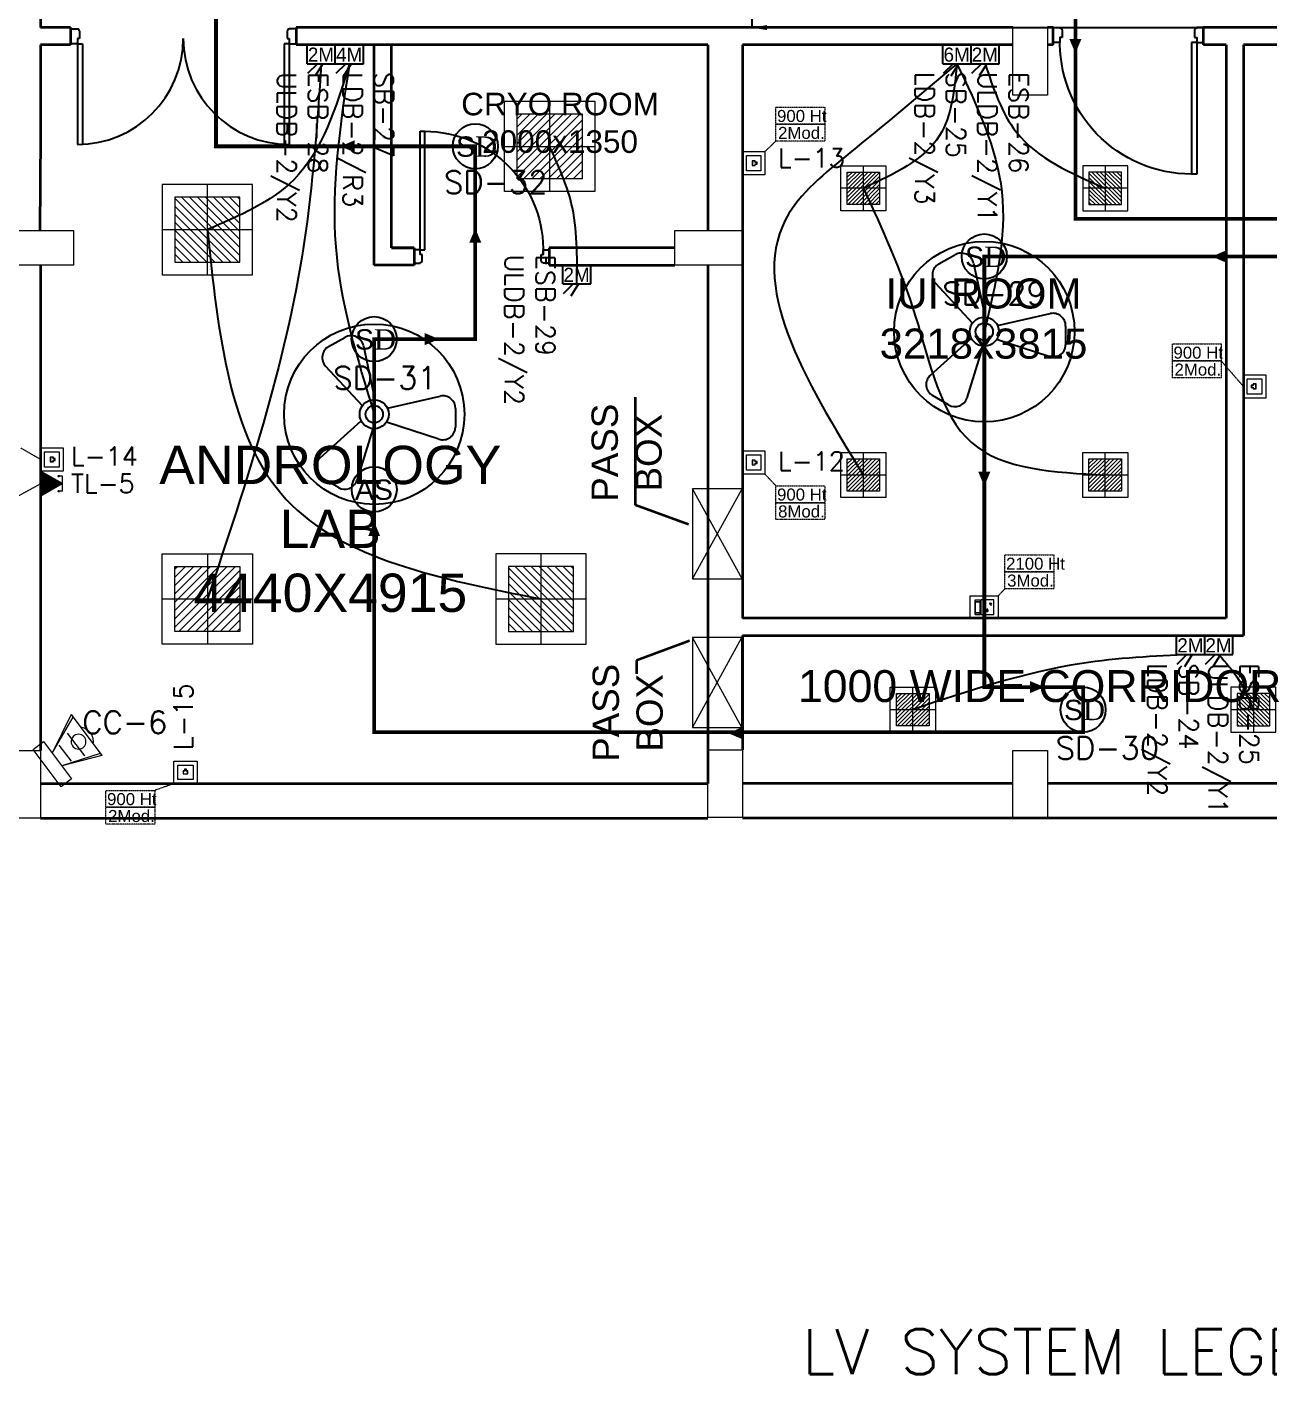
# Model space of a CAD drawing. Extents: x 2982526 to 3410143, y -1442121 to -1332990.
# Drawn here: x 2990087 to 2998351, y -1379068 to -1370105 of the extents above; entities that cross this region are included whole.
import ezdxf
from ezdxf.enums import TextEntityAlignment as Align

# ---------------------------------------------------------------- set-up
doc = ezdxf.new("R2010")
doc.units = 0
doc.header["$MEASUREMENT"] = 0
for name, pattern in [('1', [0, 0, 0]), ('CONTINIOUS', [0]), ('CONTINU', [0]), ('DASHED2', [0.375, 0.25, -0.125])]:
    doc.linetypes.add(name, pattern=pattern)
doc.layers.get('0').update_dxf_attribs({"color": 6, "linetype": '1'})
for name, color, linetype in [('24W RAW POWER', 1, 'Continuous'), ('24W UPS POWER LIGHT', 5, 'Continuous'), ('DOOR', 40, 'Continuous'), ('ELE 36W EMERGENCY LIGHT', 5, 'Continuous'), ('ELE 36W LED LIGHT', 6, 'Continuous'), ('ELE-1200MM CEILINGFAN', 6, 'Continuous'), ('ELE-2M RAW P.SB', 40, 'Continuous'), ('ELE-2M UPS P.SB', 3, 'Continuous'), ('ELE-3M RAW P.SB', 40, 'Continuous'), ('ELE-4M RAW P.SB', 7, 'Continuous'), ('ELE-6M RAW P.SB', 40, 'Continuous'), ('ELE-LIGHTING TEXT', 7, 'Continuous'), ('ELE-LIGHTING WIRRING', 7, 'Continuous'), ('FA-LOOPING', 200, 'Continuous'), ('TEXT', 5, '1')]:
    doc.layers.add(name, color=color, linetype=linetype)
doc.layers.add('CFT_LOOPING', color=7, linetype='1', lineweight=0, true_color=0xd6d600)
doc.layers.add('ELE-6A AC SOCKET', color=7, linetype='Continuous', lineweight=0, true_color=0x00ceb6)
for name, color, linetype, lineweight in [('Column', 162, 'Continuous', 13), ('ELE-24W EMERGENCY  LED LIGHT', 5, 'Continuous', 18), ('ELE-24W LED LIGHT', 1, 'Continuous', 18), ('ELE-36W EMERGENCY  LED LIGHT', 7, 'Continuous', 18), ('ELE-36W LED LIGHT', 210, 'Continuous', 18), ('ELE-CABLE TRAY', 31, 'Continuous', 0), ('ELE-TEL POINT', 4, 'Continuous', 0), ('ELE.LAN POINT', 3, 'Continuous', 0), ('FA-BELOW SMOKE DERECTOR', 1, 'Continuous', 25), ('FA-FIRE TEXT', 7, 'Continuous', 0), ('LV-LV TEXT', 7, 'Continuous', 5), ('LV.CC CEMARA', 66, 'Continuous', 0), ('WALL', 7, '1', 35), ('WIN', 151, 'Continuous', 9)]:
    doc.layers.add(name, color=color, linetype=linetype, lineweight=lineweight)
doc.layers.add('ELE-LIGHTING WIRING', color=7, linetype='Continuous', true_color=0x63d7b6)
doc.styles.add('ARIAL', font='arial.ttf')
doc.styles.add('PDF Times New Roman', font='times.ttf')
doc.styles.add('ROMANS', font='romans.shx')
doc.styles.add('T 1-25', font='segoeui.ttf', dxfattribs={"width": 0.8, "height": 50})
doc.dimstyles.new('D 1-25', dxfattribs={"dimtxt": 50, "dimasz": 12.5, "dimexe": 0, "dimexo": 10, "dimgap": 0, "dimtad": 0, "dimdec": 0, "dimzin": 0, "dimdsep": 46, "dimtxsty": 'T 1-25', "dimblk": 'ARCHTICK', "dimcen": 5, "dimclrd": 256, "dimclre": 256, "dimclrt": 256, "dimadec": 0, "dimazin": 0, "dimtfac": 50, "dimtdec": 0, "dimtmove": 1, "dimatfit": 2, "dimfxl": 1, "dimtolj": 1, "dimtzin": 0, "dimarcsym": 0})
doc.dimstyles.new('TEXT', dxfattribs={"dimscale": 0, "dimtxt": 500, "dimasz": 100, "dimexe": 75, "dimexo": 100, "dimgap": 50, "dimtad": 0, "dimdec": 0, "dimzin": 0, "dimdsep": 46, "dimtxsty": 'ARIAL', "dimblk": 'OBLIQUE', "dimcen": 0.09, "dimdle": 100, "dimclrd": 256, "dimclre": 256, "dimclrt": 6, "dimadec": 0, "dimazin": 0, "dimtfac": 1, "dimtdec": 0, "dimtofl": 0, "dimtmove": 2, "dimatfit": 3, "dimfxl": 1, "dimfrac": 2, "dimtolj": 1, "dimtzin": 0, "dimarcsym": 0})

# ---------------------------------------------------------------- blocks, each defined once
blk = doc.blocks.new('A$C19B8274B')
at = {"layer": 'DOOR'}
for p, q in [((-45, 925), (-80, 925)), ((-80, 50), (-80, 925)), ((-45, 50), (-45, 925)), ((-45, 50), (-80, 50)), ((-955, -50), (-955, -47.5)), ((-940, -35), (-942.5, -35)), ((-60, -35), (-57.5, -35)), ((-45, -50), (-45, -47.5))]:
    blk.add_line(p, q, dxfattribs=at)
for points in [[(-940, 15), (-955, 15), (-955, 50), (-1000, 50), (-1000, -50), (-955, -50)], [(-940, -35), (-940, 15)], [(-60, 15), (-45, 15), (-45, 50), (0, 50), (0, -50), (-45, -50)], [(-60, -35), (-60, 15)]]:
    blk.add_lwpolyline(points, dxfattribs=at)
at = {"layer": 'DOOR', "color": 145}
blk.add_arc((-80, 50), 875, 90, 182.29244, dxfattribs=at)
at = {"layer": 'DOOR'}
for centre, start, end in [((-955, -35), 270, 0), ((-45, -35), 180, 270)]:
    blk.add_arc(centre, 12.5, start, end, dxfattribs=at)
blk = doc.blocks.new('ddoor')
at = {"layer": 'DOOR', "lineweight": 25}
for p, q in [((50, 0), (-50, 0)), ((-50, 0), (-50, -45)), ((50, -45), (50, 0)), ((-50, -45), (-47.5, -45)), ((-35, -60), (-35, -57.5)), ((-35, -60), (15, -60)), ((15, -60), (15, -45)), ((15, -45), (50, -45)), ((50, -45), (720, -45)), ((50, -45), (50, -80)), ((50, -80), (720, -80)), ((50, -1420), (720, -1420)), ((50, -1455), (50, -1420)), ((-50, -1500), (-50, -1455)), ((-50, -1455), (-47.5, -1455)), ((50, -1500), (-50, -1500)), ((50, -1500), (-50, -1500)), ((-35, -1440), (-35, -1442.5)), ((-35, -1440), (15, -1440)), ((15, -1440), (15, -1455)), ((15, -1455), (50, -1455)), ((50, -1455), (720, -1455)), ((50, -1455), (50, -1500))]:
    blk.add_line(p, q, dxfattribs=at)
for centre, start, end in [((-35, -45), 180, 270), ((-35, -1455), 90, 180)]:
    blk.add_arc(centre, 12.5, start, end, dxfattribs=at)
at = {"layer": 'DOOR', "color": 146, "lineweight": 25, "true_color": 0x105689}
for centre, start, end in [((15, -45), 270, 0), ((15, -1455), 0, 90)]:
    blk.add_arc(centre, 705, start, end, dxfattribs=at)
blk = doc.blocks.new('_Oblique')
at = {"color": 0, "linetype": 'ByBlock', "lineweight": -2}
blk.add_line((-0.5, -0.5), (0.5, 0.5), dxfattribs=at)
blk = doc.blocks.new('ELE.EMERGENCY 40W LED LIGHT')
at = {"layer": 'ELE-36W EMERGENCY  LED LIGHT'}
h = blk.add_hatch(dxfattribs=at)
h.set_pattern_fill('ANSI31', color=5, scale=300, style=0)
h.paths.add_polyline_path([(-207.7, -207.7), (-207.7, 207.7), (207.7, 207.7), (207.7, -207.7)])
for p, q in [((0, 288), (0, -288)), ((-288, 0), (288, 0))]:
    blk.add_line(p, q, dxfattribs=at)
for points in [[(-288, -288), (-288, 288), (288, 288), (288, -288)], [(-207.7, -207.7), (-207.7, 207.7), (207.7, 207.7), (207.7, -207.7)]]:
    blk.add_lwpolyline(points, close=True, dxfattribs=at)
blk = doc.blocks.new('light300x600')
at = {"layer": 'ELE-36W LED LIGHT', "lineweight": 0}
for p, q in [((918214.7, -78407.4), (918214.7, -79007.4)), ((918814.7, -78407.4), (918214.7, -78407.4)), ((918514.7, -78407.4), (918514.7, -79007.4)), ((918814.7, -79007.4), (918814.7, -78407.4)), ((918298.3, -78491.3), (918298.6, -78491)), ((918298.3, -78544.3), (918351.6, -78491)), ((918298.3, -78597.3), (918404.7, -78491)), ((918298.3, -78650.4), (918457.7, -78491)), ((918298.3, -78703.4), (918510.7, -78491)), ((918298.3, -78756.4), (918563.8, -78491)), ((918298.3, -78809.5), (918616.8, -78491)), ((918298.3, -78862.5), (918669.8, -78491)), ((918298.3, -78915.5), (918722.9, -78491)), ((918298.3, -78491), (918298.3, -78923.7)), ((918731.1, -78491), (918298.3, -78491)), ((918731.1, -78923.7), (918731.1, -78491)), ((918343.2, -78923.7), (918731.1, -78535.8)), ((918396.2, -78923.7), (918731.1, -78588.8)), ((918449.2, -78923.7), (918731.1, -78641.9)), ((918214.7, -78707.4), (918814.7, -78707.4)), ((918502.3, -78923.7), (918731.1, -78694.9)), ((918555.3, -78923.7), (918731.1, -78747.9)), ((918608.3, -78923.7), (918731.1, -78801)), ((918661.3, -78923.7), (918731.1, -78854)), ((918298.3, -78923.7), (918731.1, -78923.7)), ((918714.4, -78923.7), (918731.1, -78907)), ((918214.7, -79007.4), (918814.7, -79007.4))]:
    blk.add_line(p, q, dxfattribs=at)
blk = doc.blocks.new('A$C07FB25EA')
at = {"layer": 'ELE-1200MM CEILINGFAN', "color": 3}
for p, q in [((6.53, 13.37), (9.47, 11.64)), ((0.26, 2.64), (3.17, 12.07)), ((9.84, 7.94), (2.36, 1.21)), ((-11.8, 4.55), (-2.22, 1.44)), ((-14.84, -1.03), (-14.81, 2.38)), ((-2.41, -1.1), (-12.04, -3.29)), ((2.16, -1.54), (8.87, -8.78)), ((1.96, -12.49), (-0.13, -2.65)), ((8.31, -12.34), (5.35, -14.02))]:
    blk.add_line(p, q, dxfattribs=at)
at = {"layer": 'ELE-1200MM CEILINGFAN', "color": 5, "ltscale": 10}
blk.add_circle((0, 0), 16.45, dxfattribs=at)
at = {"layer": 'ELE-1200MM CEILINGFAN', "color": 3}
for radius in [2.65, 1.58]:
    blk.add_circle((0, 0), radius, dxfattribs=at)
for centre, start, end in [((5.36, 11.38), 59.5281, 162.5229), ((8.3, 9.66), 311.9493, 59.5281), ((-12.51, 2.36), 71.9493, 179.5281), ((-12.54, -1.05), 179.5281, 282.5229), ((7.18, -10.34), 299.5281, 42.5229), ((4.21, -12.02), 191.9493, 299.5281)]:
    blk.add_arc(centre, 2.3, start, end, dxfattribs=at)
blk = doc.blocks.new('2M UPS SB')
at = {"layer": 'ELE-2M UPS P.SB', "color": 3}
for p, q in [((-134, 160), (-69, 265)), ((-88, 160), (-3, 245)), ((-240, 160), (-240, 0)), ((0, 160), (-240, 160)), ((0, 160), (0, 0))]:
    blk.add_line(p, q, dxfattribs=at)
blk.add_text('2M', height=120, rotation=180, dxfattribs=at).set_placement((-6, 143))
blk = doc.blocks.new('24w led light')
at = {"layer": 'ELE-24W LED LIGHT', "color": 1, "lineweight": 0}
for p, q in [((159, 159), (-160, 159)), ((-160, 159), (-160, -160)), ((114.5, 114.5), (-115.5, 114.5)), ((-115.5, 114.5), (-115.5, -115.5)), ((110.2, -115.5), (-115.5, 110.2)), ((114.5, -91.7), (-91.7, 114.5)), ((114.5, -63.5), (-63.5, 114.5)), ((114.5, -35.3), (-35.3, 114.5)), ((114.5, -7.1), (-7.1, 114.5)), ((-0.5, -160), (-0.5, 159)), ((114.5, 21.1), (21.1, 114.5)), ((114.5, 49.3), (49.3, 114.5)), ((114.5, 77.5), (77.5, 114.5)), ((114.5, 105.7), (105.7, 114.5)), ((114.5, -115.5), (114.5, 114.5)), ((159, -160), (159, 159)), ((82, -115.5), (-115.5, 82)), ((53.8, -115.5), (-115.5, 53.8)), ((25.6, -115.5), (-115.5, 25.6)), ((-160, -0.5), (159, -0.5)), ((-2.6, -115.5), (-115.5, -2.6)), ((-30.8, -115.5), (-115.5, -30.8)), ((-59, -115.5), (-115.5, -59)), ((-87.2, -115.5), (-115.5, -87.2)), ((-160, -160), (159, -160)), ((-115.4, -115.5), (-115.5, -115.4)), ((-115.5, -115.5), (114.5, -115.5))]:
    blk.add_line(p, q, dxfattribs=at)
blk = doc.blocks.new('24w led emeregency')
at = {"layer": 'ELE-24W EMERGENCY  LED LIGHT'}
h = blk.add_hatch(dxfattribs=at)
h.set_pattern_fill('ANSI31', scale=166.67, style=0)
h.paths.add_polyline_path([(-115.4, -115.4), (-115.4, 115.4), (115.4, 115.4), (115.4, -115.4)])
at = {"layer": 'ELE-24W EMERGENCY  LED LIGHT', "color": 5}
for p, q in [((0, 160), (0, -160)), ((-160, 0), (160, 0))]:
    blk.add_line(p, q, dxfattribs=at)
for points in [[(-160, -160), (-160, 160), (160, 160), (160, -160)], [(-115.4, -115.4), (-115.4, 115.4), (115.4, 115.4), (115.4, -115.4)]]:
    blk.add_lwpolyline(points, close=True, dxfattribs=at)
blk = doc.blocks.new('S-SKIRT')
at = {"layer": 'ELE-3M RAW P.SB'}
for p, q in [((4, 6), (0, 6)), ((4, 0), (4, 6)), ((4, 3.34), (6.63, 1.73)), ((4, 0), (0, 0)), ((4, 2.21), (6.12, 0.08))]:
    blk.add_line(p, q, dxfattribs=at)
blk.add_text('6M', height=3, rotation=90, dxfattribs=at).set_placement((3.57, 0.15))
blk = doc.blocks.new('2M SB')
at = {"layer": 'ELE-2M RAW P.SB'}
for p, q in [((-134, 160), (-69, 265)), ((-88, 160), (-3, 245)), ((-240, 160), (-240, 0)), ((0, 160), (-240, 160)), ((0, 160), (0, 0))]:
    blk.add_line(p, q, dxfattribs=at)
blk.add_text('2M', height=120, rotation=180, dxfattribs=at).set_placement((-6, 143))
blk = doc.blocks.new('4M P.SB')
at = {"layer": 'ELE-2M RAW P.SB'}
for p, q in [((0, 0), (3.33, 0)), ((0, 0), (0, -5)), ((0, -2.79), (-2.19, -1.44)), ((0, -1.84), (-1.77, -0.07)), ((0, -5), (3.33, -5))]:
    blk.add_line(p, q, dxfattribs=at)
blk.add_text('4M', height=2.5, rotation=270, dxfattribs=at).set_placement((0.35, -0.13))
blk = doc.blocks.new('*D305')
at = {"layer": 'Defpoints', "color": 0, "transparency": 16777216}
for p in [(2994911, -1369977.2), (3008223.4, -1369977.2), (2994911, -1370109.8)]:
    blk.add_point(p, dxfattribs=at)
at = {"layer": 'ELE-CABLE TRAY', "color": 7, "linetype": 'CONTINIOUS', "lineweight": -2, "transparency": 16777216}
for p, q in [((2994911, -1369987.2), (2994911, -1370109.8)), ((3008223.4, -1369987.2), (3008223.4, -1370109.8)), ((2995011, -1370109.8), (3001242.2, -1370109.8)), ((3008123.4, -1370109.8), (3001892.2, -1370109.8))]:
    blk.add_line(p, q, dxfattribs=at)
at = {"layer": 'ELE-CABLE TRAY', "color": 7, "transparency": 16777216}
for points in [[(2995011, -1370093.1), (2995011, -1370126.4), (2994911, -1370109.8)], [(3008123.4, -1370126.4), (3008123.4, -1370093.1), (3008223.4, -1370109.8)]]:
    blk.add_solid(points, dxfattribs=at)
at = {"layer": 'ELE-CABLE TRAY', "color": 7, "transparency": 16777216, "insert": (3001567.2, -1370109.8), "char_height": 150, "attachment_point": 5, "style": 'ROMANS'}
blk.add_mtext('\\A1;13312', dxfattribs=at)
blk = doc.blocks.new('Voice')
at = {"layer": 'ELE.LAN POINT', "color": 6}
for points in [[(0, -31.8), (127.9, -31.8), (127.9, 92), (0, 92)], [(21.9, -10), (106, -10), (106, 70.1), (21.9, 70.1)], [(77.3, 21.4), (69.7, 21.4), (69.7, 11.7), (58.1, 11.7), (58.1, 21.4), (50.6, 21.4), (50.6, 38.7), (77.3, 38.7)], [(75.9, 22.8), (68.4, 22.8), (68.4, 13), (59.5, 13), (59.5, 22.8), (52, 22.8), (52, 37.4), (75.9, 37.4)]]:
    blk.add_lwpolyline(points, close=True, dxfattribs=at)
blk = doc.blocks.new('tel')
at = {"layer": 'ELE-TEL POINT', "ltscale": 30}
h = blk.add_hatch(dxfattribs=at)
h.set_pattern_fill('ANSI31', color=4, scale=19.025387, style=0)
h.set_pattern_definition([(45, (-98.626, 0.184), (-42.7132, 42.7132), [])])
h.paths.add_polyline_path([(-99, 0), (840, 1654), (1778, -3)])
at = {"layer": 'ELE-TEL POINT', "color": 4, "ltscale": 30}
for p, q in [((-99, 0), (840, 1654)), ((840, 1654), (1778, -3)), ((1778, -3), (-99, 0))]:
    blk.add_line(p, q, dxfattribs=at)
at = {"layer": 'ELE-TEL POINT', "color": 4, "ltscale": 12}
for p, q in [((276, 1648), (275, 1398)), ((1404, 1646), (1403, 1396))]:
    blk.add_line(p, q, dxfattribs=at)
at = {"layer": 'ELE-TEL POINT', "color": 4, "linetype": 'Continuous', "ltscale": 12}
blk.add_line((276, 1648), (1404, 1646), dxfattribs=at)
at = {"layer": 'ELE-TEL POINT', "color": 4, "ltscale": 30, "const_width": 95.1}
for points in [[(227, 1363, 1), (323, 1363, 1)], [(1355, 1361, 1), (1451, 1361, 1)]]:
    blk.add_lwpolyline(points, format="xyb", close=True, dxfattribs=at)
blk = doc.blocks.new('CC CEMARA')
at = {"layer": 'LV.CC CEMARA', "linetype": 'ByBlock'}
for p, q in [((46.7, -104.5), (105.3, -34.9)), ((239.6, -66.6), (64.7, -12.2)), ((232.1, -75.7), (64.7, -12.2)), ((94.5, -242.4), (18.6, -67.1)), ((18.6, -67.1), (104.2, -230.6)), ((81.3, -159.1), (162.8, -62.4)), ((94.5, -242.4), (239.6, -66.6))]:
    blk.add_line(p, q, dxfattribs=at)
blk.add_lwpolyline([(110.8, 42.8), (66.4, 79.7), (-66.4, -79.7), (-22, -116.7)], close=True, dxfattribs=at)
blk.add_circle((133.5, -123.5), 32.9, dxfattribs=at)
blk.add_arc((131.6, -123.6), 66.7, 275.37023, 5.54124, dxfattribs=at)
blk = doc.blocks.new('SMOKE DETECTOR')
at = {"layer": 'FA-BELOW SMOKE DERECTOR', "color": 7}
blk.add_circle((931028.7, -118293.9), 166, dxfattribs=at)
at = {"layer": 'FA-BELOW SMOKE DERECTOR', "insert": (930887.1, -118373), "char_height": 150, "attachment_point": 7, "style": 'PDF Times New Roman'}
blk.add_mtext('{\\fArial|b0|i0|c0|p34;S}D', dxfattribs=at)
blk = doc.blocks.new('DSFRWE')
at = {"layer": 'FA-BELOW SMOKE DERECTOR', "color": 7}
blk.add_circle((2129858.1, 1066265.4), 150, dxfattribs=at)
at = {"layer": 'FA-BELOW SMOKE DERECTOR', "insert": (2129730.1, 1066193.9), "char_height": 135.533, "attachment_point": 7, "style": 'PDF Times New Roman'}
blk.add_mtext('{\\fArial|b0|i0|c0|p34;\\C3;AS\\P}', dxfattribs=at)
blk = doc.blocks.new('EQ2WE')
at = {"layer": 'ELE-6A AC SOCKET', "lineweight": 0}
for p, q in [((-99, 170), (-215, 170)), ((-215, 170), (-215, 36)), ((-99, 36), (-99, 170)), ((-91, 36), (-91, 170)), ((-91, 170), (-45, 170)), ((-45, 170), (-91, 170)), ((-87, 51), (-87, 155)), ((-87, 155), (-48, 155)), ((-48, 155), (-48, 51)), ((-45, 170), (-45, 36)), ((-45, 170), (-45, 36)), ((-215, 36), (-99, 36)), ((-45, 36), (-91, 36)), ((-48, 55), (-87, 55)), ((-48, 51), (-87, 51))]:
    blk.add_line(p, q, dxfattribs=at)
blk.add_lwpolyline([(0, 0), (-257, 0), (-257, 206), (0, 206)], close=True, dxfattribs=at)
for centre, radius, start, end in [((-157, 136), 9.08, 307.1584, 232.8416), ((-157, 127), 5.79, 161.4031, 18.5969), ((-190, 77), 7.83, 5.2689, 272.51), ((-184, 72), 6.31, 202.6838, 75.0951), ((-130, 72), 6.31, 104.9049, 337.3162), ((-124, 77), 7.83, 267.49, 174.7311)]:
    blk.add_arc(centre, radius, start, end, dxfattribs=at)
blk = doc.blocks.new('Q5YYYU')
at = {"layer": 'Column'}
for points in [[(6699.9159, 5260), (6929.9159, 5260), (6929.9159, 4810), (6699.9159, 4810)], [(450, 3910), (450, 3680), (0, 3680), (0, 3910)], [(4899.9159, 3910), (4899.9159, 3680), (4449.9159, 3680), (4449.9159, 3910)], [(0, 450), (230, 450), (230, 0), (0, 0)], [(4669.9159, 455), (4899.9159, 455), (4899.9159, 5), (4669.9159, 5)], [(6699.9159, 450), (6929.9159, 450), (6929.9159, 0), (6699.9159, 0)]]:
    blk.add_lwpolyline(points, close=True, dxfattribs=at)
at = {"layer": 'WALL', "color": 8}
for p, q in [((230, 7245), (230, 5260)), ((430, 5260), (230, 5260)), ((430, 5260), (430, 5145)), ((4495, 5260), (1930, 5260)), ((1930, 5260), (1930, 5145)), ((4899.9159, 5260), (4495, 5260)), ((6699.9159, 5260), (4899.9159, 5260)), ((6967.9159, 5260), (6929.9159, 5260)), ((6967.9159, 5145), (6967.9159, 5260)), ((7967.9159, 5145), (7967.9159, 5260)), ((8900.0876, 5260), (7967.9159, 5260)), ((430, 5145), (230, 5145)), ((230, 5145), (230, 4545)), ((2730, 5145), (1930, 5145)), ((2449.9159, 3680), (2449.9159, 5145)), ((2564.9159, 3795), (2564.9159, 5145)), ((4495, 5145), (2730, 5145)), ((4669.9159, 5145), (4495, 5145)), ((4669.9159, 5145), (4669.9159, 3910)), ((6699.9159, 5145), (4899.9159, 5145)), ((4899.9159, 5145), (4899.9159, 1415)), ((6967.9159, 5145), (6929.9159, 5145)), ((8117.9159, 5145), (7967.9159, 5145)), ((8117.9159, 5145), (8117.9159, 1330)), ((9015.0876, 5145), (8232.9159, 5145)), ((8232.9159, 5145), (8232.9159, 1215)), ((230, 4545), (225, 3910)), ((2564.9159, 3795), (2714.9159, 3795)), ((2714.9159, 3795), (2564.9159, 3795)), ((2714.9159, 3795), (2714.9159, 3680)), ((3614.9159, 3795.0001), (3614.9159, 3680.0001)), ((4449.9159, 3795), (3614.9159, 3795)), ((230, 3680), (230, 450)), ((2714.9159, 3680), (2449.9159, 3680)), ((3614.9159, 3680.0001), (4449.9159, 3680.0001)), ((4669.9159, 3680), (4669.9159, 230)), ((4899.9159, 1415), (4899.9159, 1330)), ((8117.9159, 1330), (4899.9159, 1330)), ((4899.9159, 1215), (8232.9159, 1215)), ((4899.9159, 1215), (4899.9159, 455)), ((230, 230), (4669.9159, 230)), ((6699.9159, 230), (4899.9159, 230)), ((8900.0876, 230), (6929.9159, 230)), ((230, 0), (4669.9159, 0)), ((13463.2493, 0), (4899.9159, 0)), ((13463.2493, 0), (6929.9159, 0))]:
    blk.add_line(p, q, dxfattribs=at)
at = {"layer": 'WIN', "color": 8, "linetype": 'Continuous'}
for p, q in [((4567.2758, 1593.162), (4897.2758, 2192.3452)), ((4897.2758, 1593.162), (4567.2758, 2192.3452)), ((4566.9571, 603.2002), (4896.9571, 1202.3833)), ((4896.9571, 603.2002), (4566.9571, 1202.3833))]:
    blk.add_line(p, q, dxfattribs=at)
at = {"layer": 'WIN', "linetype": 'Continuous'}
for points in [[(4567.2758, 1593.162), (4897.2758, 1593.162), (4897.2758, 2192.3452), (4567.2758, 2192.3452)], [(4566.9571, 603.2002), (4896.9571, 603.2002), (4896.9571, 1202.3833), (4566.9571, 1202.3833)]]:
    blk.add_lwpolyline(points, close=True, dxfattribs=at)
at = {"layer": 'DOOR', "linetype": 'Continuous', "xscale": -1, "rotation": 180}
blk.add_blockref('A$C19B8274B', (7967.9159, 5210), dxfattribs=at)
at = {"layer": 'DOOR', "linetype": 'Continuous', "xscale": -0.9, "yscale": 0.9, "zscale": 0.9}
blk.add_blockref('A$C19B8274B', (2714.9159, 3737.5), dxfattribs=at)
at = {"layer": 'WALL', "rotation": 270}
blk.add_blockref('ddoor', (1930, 5202.5), dxfattribs=at)
at = {"layer": 'TEXT', "color": 8, "style": 'ARIAL'}
blk.add_text('1000 WIDE CORRIDOR', height=212.5, dxfattribs=at).set_placement((6877.5804, 709.1025), align=Align.BOTTOM_CENTER)
at = {"layer": 'TEXT', "color": 8, "attachment_point": 5, "style": 'ARIAL'}
for s, insert, char_height, width in [('CRYO ROOM 2000x1350', (3686.639, 4625.3887), 150, 2091.40159), ('IUI ROOM 3218x3815', (6504.1288, 3322.9461), 200, 2091.40159), ('ANDROLOGY LAB 4440X4915', (2157.8298, 1923.3526), 255, 2454.157572)]:
    blk.add_mtext(s, dxfattribs=dict(at, insert=insert, char_height=char_height, width=width))
at = {"layer": 'TEXT', "color": 8, "linetype": 'Continuous', "char_height": 175, "width": 1149.249659, "attachment_point": 5, "rotation": 90, "style": 'ARIAL'}
for insert in [(4130.6606, 2431.9016, -101230.7692), (4137.8133, 701.3878, -101230.7692)]:
    blk.add_mtext('PASS BOX', dxfattribs=dict(at, insert=insert))
at = {"layer": 'WIN', "color": 8, "linetype": 'Continuous'}
for points in [[(4540.7647, 1954.0264, -101230.7692), (4187.9041, 2083.4315, -101230.7692), (4187.9041, 2801.1987, -101230.7692)], [(4547.9174, 1179.2629, -101230.7692), (4195.0568, 1049.8579, -101230.7692), (4195.0568, 960.137, -101230.7692)]]:
    blk.add_leader(points, dimstyle='TEXT', override={"dimscale": 1, "dimtxt": 200, "dimasz": 50, "dimfxl": 0.18}, dxfattribs=at)

msp = doc.modelspace()

# ---------------------------------------------------------------- linework, layer by layer
at = {"layer": 'CFT_LOOPING', "color": 7, "linetype": 'DASHED2', "ltscale": 5}
for p, q in [((2995070.2, -1370864.7), (2994997.2, -1370934.4)), ((2998032.7, -1372327), (2998180.2, -1372496.8)), ((2990177.3, -1372983.1), (2990046.6, -1372908)), ((2995070.2, -1373158.3), (2994997.2, -1373080.7)), ((2990034.1, -1373222.5), (2990177.3, -1373144.1)), ((2996594, -1373843.2), (2996550, -1373889.8)), ((2991064, -1375139.8), (2990937.3, -1375184.5))]:
    msp.add_line(p, q, dxfattribs=at)
at = {"layer": 'CFT_LOOPING', "color": 7, "linetype": 'DASHED2', "ltscale": 5, "elevation": 0}
for points in [[(2995070.2, -1370639.7), (2995395, -1370639.7), (2995395, -1370752.2), (2995070.2, -1370752.2)], [(2995070.2, -1370752.2), (2995395, -1370752.2), (2995395, -1370864.7), (2995070.2, -1370864.7)], [(2997707.9, -1372214.5), (2998032.7, -1372214.5), (2998032.7, -1372327), (2997707.9, -1372327)], [(2997707.9, -1372327), (2998032.7, -1372327), (2998032.7, -1372439.5), (2997707.9, -1372439.5)], [(2995070.2, -1373158.3), (2995395, -1373158.3), (2995395, -1373270.8), (2995070.2, -1373270.8)], [(2995070.2, -1373270.8), (2995395, -1373270.8), (2995395, -1373383.3), (2995070.2, -1373383.3)], [(2990612.4, -1375184.5), (2990937.3, -1375184.5), (2990937.3, -1375297), (2990612.4, -1375297)], [(2990612.4, -1375297), (2990937.3, -1375297), (2990937.3, -1375409.5), (2990612.4, -1375409.5)]]:
    msp.add_lwpolyline(points, close=True, dxfattribs=at)
at = {"layer": 'CFT_LOOPING', "color": 7, "linetype": 'DASHED2', "ltscale": 5}
for points in [[(2996594, -1373618.2), (2996918.8, -1373618.2), (2996918.8, -1373730.7), (2996594, -1373730.7)], [(2996594, -1373730.7), (2996918.8, -1373730.7), (2996918.8, -1373843.2), (2996594, -1373843.2)]]:
    msp.add_lwpolyline(points, close=True, dxfattribs=at)
at = {"layer": 'ELE-LIGHTING WIRING'}
for points in [[(2992232.4, -1370349.8), (2991861.5, -1371121.6), (2991287.3, -1371453.6)], [(2992232.4, -1370349.8), (2992141.1, -1371569.3), (2992397.3, -1372682.3)], [(2996274.5, -1370349.8), (2995595.6, -1370915.6), (2995156.7, -1371347.7), (2995652.2, -1373086.4)], [(2996274.5, -1370349.8), (2996159.5, -1370828.1), (2995652.2, -1371178.9)], [(2996274.5, -1370349.8), (2996572.9, -1371201.9), (2996456.7, -1372132.7)], [(2995652.2, -1371178.9), (2995997.7, -1372028.2), (2996370.4, -1372869.6), (2997261.2, -1373086.4)], [(2991287.3, -1371453.6), (2991812, -1373248.5), (2993507.3, -1373911.1)], [(2997829.5, -1374279.8), (2997104.7, -1374340.1), (2995980.5, -1374647.3)]]:
    msp.add_spline(points, degree=3, dxfattribs=at)
at = {"layer": 'ELE-LIGHTING WIRING', "color": 254, "true_color": 0xdebad0}
for points in [[(2992044.9, -1370349.8), (2991929.8, -1371550.2), (2991287.3, -1373911.1)], [(2996462, -1370349.8), (2996669.5, -1370804.1), (2997261.2, -1371178.9)], [(2993745.9, -1371814.8), (2993708.7, -1371277.5), (2993564.7, -1370899.8)], [(2998017, -1374279.8), (2998151.9, -1374452.9), (2998247.5, -1374647.7)]]:
    msp.add_spline(points, degree=3, dxfattribs=at)
at = {"layer": 'FA-LOOPING', "linetype": 'ByBlock', "const_width": 25}
msp.add_lwpolyline([(2997062.7, -1369119.8), (2997062.7, -1371382.7), (2999835.7, -1371382.7), (2999835.7, -1371632.7), (2996456.7, -1371632.7), (2996456.7, -1374497.7), (2997114.2, -1374497.7), (2997114.2, -1374797.7), (2992397.3, -1374797.7), (2992397.3, -1372182.3), (2993069.9, -1372182.3), (2993069.9, -1370899.8), (2991344.7, -1370899.8), (2991344.7, -1367200.5)], dxfattribs=at)
at = {"layer": 'FA-LOOPING', "color": 200, "linetype": 'CONTINU'}
for points in [[(2997062.7, -1370185.6, 80.4, 0, 0), (2997062.7, -1370280.5, 0, 0, 0)], [(2992267.1, -1370899.8, 80.4, 0, 0), (2992172.3, -1370899.8, 0, 0, 0)], [(2993069.9, -1371541.1, 80.4, 0, 0), (2993069.9, -1371446.2, 0, 0, 0)], [(2998065.2, -1371632.7, 80.4, 0, 0), (2997970.4, -1371632.7, 0, 0, 0)], [(2992733.6, -1372182.3, 80.4, 0, 0), (2992828.4, -1372182.3, 0, 0, 0)], [(2996456.7, -1373065.2, 80.4, 0, 0), (2996456.7, -1373160.1, 0, 0, 0)], [(2992397.3, -1373493.1, 80.4, 0, 0), (2992397.3, -1373398.3, 0, 0, 0)], [(2996760.7, -1374497.4, 80.4, 0, 0), (2996855.5, -1374497.4, 0, 0, 0)], [(2994847.2, -1374803.9, 80.4, 0, 0), (2994752.4, -1374803.9, 0, 0, 0)]]:
    msp.add_lwpolyline(points, format="xyseb", dxfattribs=at)

# ---------------------------------------------------------------- block references
at = {"layer": '24W RAW POWER', "lineweight": 9, "xscale": -0.9404388715045132, "yscale": 0.9404388715045132, "zscale": 0.9404388715045132}
for p in [(2995651.7, -1371178.5), (2995651.7, -1373086), (2997260.7, -1373086), (2995980.5, -1374647.3)]:
    msp.add_blockref('24w led light', p, dxfattribs=at)
at = {"layer": '24W UPS POWER LIGHT', "lineweight": 9, "xscale": -0.9375000000222322, "yscale": 0.9375000000222322, "zscale": 0.9375000000222322}
for p in [(2997261.2, -1371178.9), (2998247.5, -1374647.7)]:
    msp.add_blockref('24w led emeregency', p, dxfattribs=at)
at = {"layer": 'ELE 36W EMERGENCY LIGHT', "xscale": 1.041666666677768, "yscale": 1.041666666677768, "zscale": 1.041666666677768}
for p in [(2993564.7, -1370899.8), (2991287.3, -1373911.1)]:
    msp.add_blockref('ELE.EMERGENCY 40W LED LIGHT', p, dxfattribs=at)
at = {"layer": 'ELE 36W LED LIGHT', "rotation": 89.9999999995464}
for p in [(2912579.9, -2289968.3), (2914799.9, -2292425.8)]:
    msp.add_blockref('light300x600', p, dxfattribs=at)
at = {"layer": 'ELE-1200MM CEILINGFAN', "color": 7, "ltscale": 8, "xscale": 36.47592107175105, "yscale": 36.47592107175105, "zscale": 36.47592107175105, "rotation": 180}
for p in [(2996456.7, -1372132.7), (2992397.3, -1372682.3)]:
    msp.add_blockref('A$C07FB25EA', p, dxfattribs=at)
at = {"layer": 'ELE-2M RAW P.SB', "color": 6, "xscale": 0.7812500000005363, "yscale": 0.7812500000005363, "zscale": 0.7812500000005363, "rotation": 179.9999999999998}
msp.add_blockref('2M SB', (2997735.8, -1374154.8), dxfattribs=at)
at = {"layer": 'ELE-2M UPS P.SB', "color": 6, "xscale": 0.7812500000005363, "yscale": 0.7812500000005363, "zscale": 0.7812500000005363}
for p, rotation in [((2991951.2, -1370224.8), 179.9999999999999), ((2996368.3, -1370224.8), 179.9999999999998), ((2993652.1, -1371689.8), 179.9999999999999), ((2997923.3, -1374154.8), 179.9999999999998)]:
    msp.add_blockref('2M UPS SB', p, dxfattribs=dict(at, rotation=rotation))
at = {"layer": 'ELE-4M RAW P.SB', "color": 7, "linetype": 'CONTINU', "xscale": 37.50000000011686, "yscale": 37.50000000011686, "zscale": 37.50000000011686, "rotation": 89.99999999999993}
msp.add_blockref('4M P.SB', (2992138.7, -1370349.8), dxfattribs=at)
at = {"layer": 'ELE-6A AC SOCKET', "color": 254, "linetype": 'ByBlock', "true_color": 0xdebad0, "xscale": 0.72861454468451, "yscale": 0.72861454468451, "zscale": 0.72861454468451, "rotation": 180}
msp.add_blockref('EQ2WE', (2996362.5, -1373889.8), dxfattribs=at)
at = {"layer": 'ELE-6M RAW P.SB', "xscale": 31.25000000002145, "yscale": 31.25000000002145, "zscale": 31.25000000002145, "rotation": 269.9999999999997}
msp.add_blockref('S-SKIRT', (2996180.8, -1370224.8), dxfattribs=at)
at = {"layer": 'ELE-TEL POINT', "color": 0, "ltscale": 30, "xscale": -0.08874706337416964, "yscale": 0.0887470633741702, "zscale": 0.0887470633741702, "rotation": 269.8929051788798}
msp.add_blockref('tel', (2990177.3, -1373218.3), dxfattribs=at)
at = {"layer": 'ELE.LAN POINT', "color": 7, "xscale": -1.211286963933217, "yscale": 1.211286963933217, "zscale": 1.211286963933217}
for p, rotation in [((2994958.7, -1370934.4), 89.99999999999972), ((2998218.8, -1372574.2), 269.9999999999999), ((2990288.8, -1372905.7), 89.99999999999974), ((2994958.7, -1372925.8), 89.9999999999997), ((2991064, -1375028.3), 179.9999999999998)]:
    msp.add_blockref('Voice', p, dxfattribs=dict(at, rotation=rotation))
at = {"layer": 'FA-BELOW SMOKE DERECTOR', "color": 6, "xscale": 0.9035551315104862, "yscale": 0.9035551315104862, "zscale": 0.9035551315104862}
for p in [(2151834.1, -1264014.7), (2155220.9, -1264747.7), (2151161.5, -1265297.3), (2155878.4, -1267762.7)]:
    msp.add_blockref('SMOKE DETECTOR', p, dxfattribs=at)
at = {"layer": 'FA-BELOW SMOKE DERECTOR', "color": 6}
msp.add_blockref('DSFRWE', (862539.3, -2439447.7), dxfattribs=at)
at = {"layer": 'LV.CC CEMARA', "xscale": -1.500000000000001, "yscale": 1.5, "zscale": 1.5, "rotation": 177.2623958888425}
msp.add_blockref('CC CEMARA', (2990221.2, -1375036), dxfattribs=at)
at = {"layer": 'WALL', "color": 240, "true_color": 0xed1f24}
msp.add_blockref('Q5YYYU', (2989947.3, -1375369.8), dxfattribs=at)

# ---------------------------------------------------------------- texts
at = {"layer": 'ELE-LIGHTING TEXT', "color": 200, "linetype": 'CONTINU', "char_height": 125, "width": 349.838, "attachment_point": 1, "rotation": 270, "style": 'ROMANS'}
for s, insert in [('{\\C256;SB-25\\PLDB-2/Y3\\P}', (2996331, -1370404.3)), ('{\\C256;ESB-28\\PULDB-2/Y2\\P}', (2992085.5, -1370406.3)), ('{\\C256;SB-27\\PLDB-2/R3\\P}', (2992525.2, -1370406.3)), ('{\\C256;ESB-26\\PULDB-2/Y1\\P}', (2996748.1, -1370404.3)), ('{\\C256;ESB-29\\PULDB-2/Y2\\P}', (2993599, -1371620.2)), ('{\\C256;SB-24\\PLDB-2/Y2\\P}', (2997878.7, -1374340)), ('{\\C256;ESB-25\\PULDB-2/Y1\\P}', (2998282.1, -1374340))]:
    msp.add_mtext(s, dxfattribs=dict(at, insert=insert))
at = {"layer": 'ELE-LIGHTING WIRRING', "color": 7, "linetype": 'CONTINU', "insert": (2995245, -1378768.8, -2.5), "char_height": 298.944, "width": 7140.153, "attachment_point": 1, "style": 'ROMANS'}
msp.add_mtext('{\\C256;LV SYSTEM LEGEND:}', dxfattribs=at)
at = {"layer": 'FA-FIRE TEXT', "color": 200, "linetype": 'CONTINU', "char_height": 150, "width": 349.838, "attachment_point": 1, "style": 'ROMANS'}
for s, insert in [('{\\C256;SD-32\\P}', (2992862.3, -1371063.4)), ('{\\C256;SD-29\\P}', (2996177.9, -1371803.2)), ('{\\C256;SD-31\\P}', (2992126, -1372365.6)), ('{\\C256;CC-6}', (2990455.4, -1374656.5)), ('{\\C256;SD-30\\P}', (2996932, -1374827.4))]:
    msp.add_mtext(s, dxfattribs=dict(at, insert=insert))
at = {"layer": 'LV-LV TEXT', "char_height": 125, "width": 266.239, "attachment_point": 1}
for s, insert in [('{\\Fromans.shx|c228;L-13\\P}', (2995084.2, -1370914.7)), ('{\\Fromans.shx|c228;L-14\\P}', (2990380.3, -1372899.2)), ('{\\Fromans.shx|c228;L-12\\P}', (2995084.2, -1372931.4)), ('{\\Fromans.shx|c228;TL-5\\P}', (2990380.3, -1373080.7))]:
    msp.add_mtext(s, dxfattribs=dict(at, insert=insert))
at = {"layer": 'LV-LV TEXT', "insert": (2991064.8, -1374917.1), "char_height": 125, "width": 266.239, "attachment_point": 1, "rotation": 90}
msp.add_mtext('{\\Fromans.shx|c228;L-15\\P}', dxfattribs=at)
at = {"layer": 'TEXT', "color": 7, "char_height": 80, "attachment_point": 1}
for s, insert, width in [('\\A1;{\\fArial|b0|i0|c0|p34;900 Ht\\P}', (2995077.6, -1370657.8), 8957.987), ('\\A1;{\\fArial|b0|i0|c0|p34;2Mod.\\P}', (2995084.6, -1370770.3), 352.575), ('\\A1;{\\fArial|b0|i0|c0|p34;900 Ht\\P}', (2997715.3, -1372232.5), 8957.987), ('\\A1;{\\fArial|b0|i0|c0|p34;2Mod.\\P}', (2997722.3, -1372345), 352.575), ('\\A1;{\\fArial|b0|i0|c0|p34;900 Ht\\P}', (2995077.6, -1373176.4), 8957.987), ('\\A1;{\\fArial|b0|i0|c0|p34;8Mod.\\P}', (2995084.6, -1373288.9), 352.575), ('\\A1;{\\fArial|b0|i0|c0|p34;2100 Ht\\P}', (2996601.5, -1373636.3), 8957.987), ('\\A1;{\\fArial|b0|i0|c0|p34;3Mod.\\P}', (2996608.5, -1373748.8), 352.575), ('\\A1;{\\fArial|b0|i0|c0|p34;900 Ht\\P}', (2990619.9, -1375202.6), 8957.987), ('\\A1;{\\fArial|b0|i0|c0|p34;2Mod.\\P}', (2990626.9, -1375315.1), 352.575)]:
    msp.add_mtext(s, dxfattribs=dict(at, insert=insert, width=width))

# ---------------------------------------------------------------- dimensions: what is measured, and where the dimension line sits
at = {"layer": 'ELE-CABLE TRAY', "linetype": 'ByBlock'}
dim = msp.add_linear_dim(base=(2994911, -1370109.8), p1=(3008223.4, -1369977.2), p2=(2994911, -1369977.2), dimstyle='D 1-25', override={"dimtxt": 150, "dimasz": 100, "dimtxsty": 'ROMANS', "dimclrd": 7, "dimclre": 7, "dimclrt": 7}, dxfattribs=at)
dim.commit()
dim.dimension.update_dxf_attribs({"geometry": '*D305', "text_midpoint": (3001567.2, -1370109.8)})

doc.saveas('drawing.dxf')
